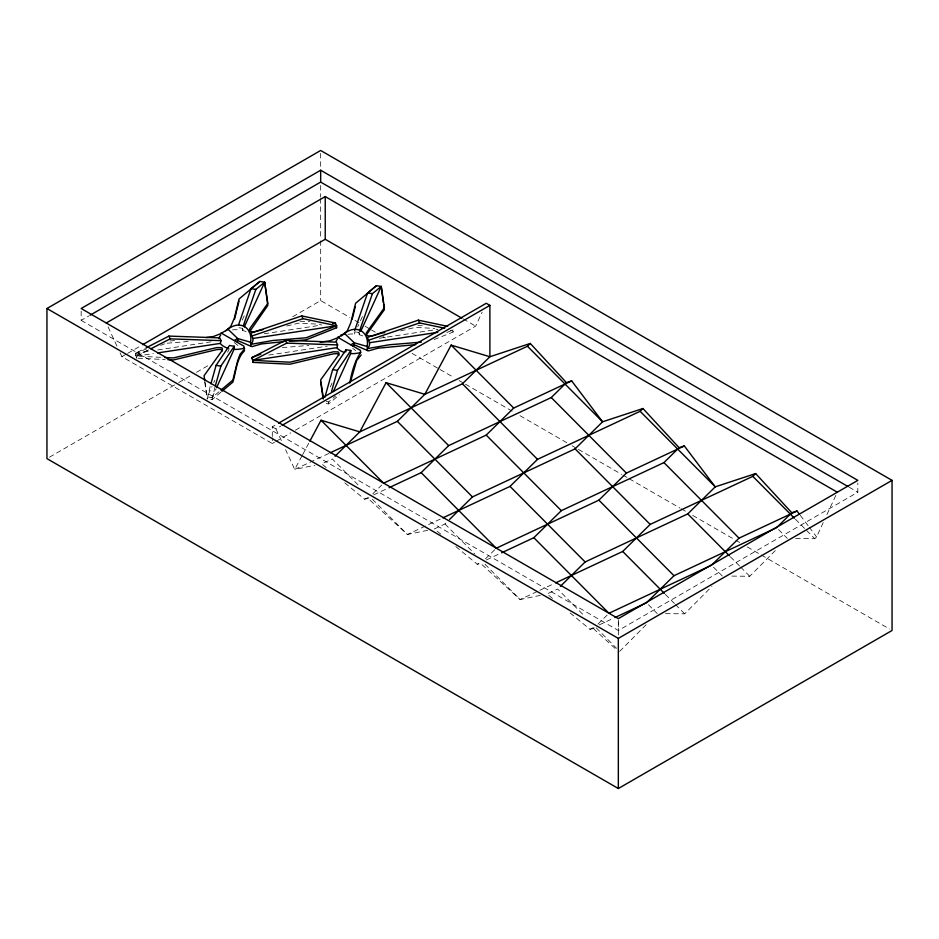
<?xml version="1.0" encoding="UTF-8"?>
<svg xmlns="http://www.w3.org/2000/svg" width="939" height="939" viewBox="0 0 939 939"><rect width="100%" height="100%" fill="white"/><g stroke="black" fill="none" stroke-linecap="round" stroke-linejoin="round"><path stroke-width="0.7" stroke-dasharray="4.7 3.52" d="M120.075 352.806L121.882 356.691L272.298 443.525L272.298 437.95M272.298 436.553L272.298 426.799L277.334 423.888M618.332 634.999L618.332 619.998M220.97 392.138L212.038 399.674L207.237 398.946L210.183 386.399M212.038 399.674L214.984 387.126M218.987 391.786L212.038 397.643L207.237 396.915L211.956 386.575M213.728 382.689L214.902 380.107M227.614 352.219L229.257 348.604M232.485 329.906A17.055 9.848 0 0 1 237.849 329.753L238.952 327.347M242.25 320.117L245.537 312.887M212.038 397.643L216.17 388.593M246.135 331.643A17.055 9.848 0 0 0 242.649 330.493L243.753 328.075M330.293 386.95L332.066 383.065M348.005 334.307A17.055 9.848 0 0 1 354.426 334.014L355.517 331.608M357.724 326.784L358.815 324.378M360.47 320.762L362.665 315.938M362.7 335.904A17.055 9.848 0 0 0 359.226 334.742L360.318 332.336M295.398 430.191L475.65 326.126L482.13 312.159M795.591 538.528L814.794 538.704L816.59 536.908L823.292 522.448M826.942 514.56L836.086 494.841M301.971 455.896L294.729 469.418L285.644 449.816M302.628 454.664L309.201 442.375M619.634 651.384L646.912 623.977M665.481 613.648L684.695 613.824L711.962 586.417M731.915 576.1L749.745 576.264L776.471 549.397M364.567 499.172L368.065 498.445L369.849 496.696L364.567 499.172L343.169 481.519M372.795 493.797L381.633 485.099M440.837 534.209L434.405 528.915L444.969 523.962L448.631 520.359M485.475 558.846L495.287 549.186M589.927 629.271L593.425 628.555L595.197 626.794L589.927 629.271L568.518 611.629M597.955 624.095L607.122 615.08M326.209 401.54L328.615 401.904L335.563 396.047M326.209 403.559L328.615 403.923L339.531 394.72M81.165 311.138L81.165 320.363L88.724 315.997M121.882 356.691L126.507 354.026M127.657 353.357L140.369 346.022M49.485 457.176L177.471 383.276M178.739 382.549L191.415 375.236M196.486 372.302L209.151 364.989M292.792 316.701L320.668 300.609L349.871 317.464M272.298 426.799L275.937 428.9L280.855 426.06M272.298 443.525L274.611 442.199M275.761 441.53L290.785 432.856M81.165 320.363L618.332 630.492L857.835 492.212L857.835 482.998M146.73 348.839L135.322 353.357L136.589 358.146L135.322 353.357L146.519 347.594M160.616 357.313L136.589 356.127L150.792 348.827M328.943 453.396L294.729 469.418L314.988 465.251M373.699 494.888L387.807 488.28M440.297 519.067L407.409 534.479L368.065 498.445M455.838 546.58L477.247 564.222L481.202 562.367M486.379 559.949L501.766 552.731M537.19 591.511L520.089 599.528L480.745 563.494L477.247 564.222M539.819 590.279L554.292 583.506M599.152 624.951L612.31 618.789M135.322 355.376L149.266 349.86M160.686 345.352L164.489 343.85M446.823 332.5L453.161 329.988L453.161 332.019L434.147 339.531M286.688 326.009L298.579 323.169L321.197 324.295M400.624 330.892L415.155 327.429L434.945 328.404M427.656 530.3L407.409 534.479L371.879 498.738M540.336 595.361L520.089 599.528L482.529 561.745M135.322 353.357L150.721 351.01M157.717 349.954L212.05 341.69M264.164 333.779L321.338 325.094M136.589 356.127L153.386 353.569M268.695 355.059L327.23 346.162M379.344 338.24L437.903 329.343M450.368 330.422L453.161 329.988M169.947 340.974L176.943 340.399M167.154 343.228L188.129 341.503M282.334 347.606L308.896 345.423M417.984 325.54L422.221 325.751M299.987 321.208L309.882 321.701M137.939 358.217L165.17 359.567M356.421 332.019L359.015 332.547L359.391 333.662M242.814 329.401L242.45 328.298L237.649 327.57L237.849 329.753M849.091 487.165L857.835 492.212M463.115 318.884L475.65 326.126M354.954 320.399L360.024 323.333M365.107 326.267L370.189 329.202M371.457 329.929L375.26 332.124M382.889 336.526L385.424 337.993M412.092 353.393L438.748 368.781M440.027 369.52L453.995 377.584M459.065 380.518L464.148 383.441M465.415 384.18L513.668 412.033M520.018 415.695L566.992 442.821M572.074 445.755L577.156 448.689M578.424 449.417L621.595 474.348M622.862 475.075L627.945 478.01M629.212 478.749L680 508.069M681.268 508.797L686.35 511.732M692.7 515.405L734.603 539.596M735.871 540.324L739.686 542.519M747.303 546.921L759.991 554.256M761.271 554.984L889.515 629.024M352.759 348.369L355.728 350.658M234.198 342.582L238.166 345.634M552.449 598.378L547.085 593.964L557.649 589.023L584.61 616.148M326.244 467.575L321.737 463.866L332.289 458.913L359.966 486.754M593.425 628.555L616.254 649.471M795.45 519.244L804.617 528.457M806.648 530.512L814.794 538.704M778.572 529.619L787.363 538.458M730.401 556.804L739.568 566.017M740.578 567.05L749.745 576.264M713.511 567.168L722.314 576.018M665.352 594.364L674.507 603.577M675.528 604.599L684.695 613.824M648.462 604.728L657.253 613.578M596.218 627.827L616.583 648.309M444.969 523.962L474.817 553.998M800.274 515.323L808.432 526.122M809.242 527.202L816.59 536.908M275.937 428.9L282.005 441.976M108.067 326.878L117.07 346.327M452.528 330.634L453.161 332.019M205.066 382.326L207.237 396.915M204.714 381.973L207.237 398.946M359.015 332.547L359.226 334.742M354.214 331.819L354.426 334.014M242.45 328.298L242.649 330.493M618.332 619.951L618.332 630.492M328.615 401.904L328.615 403.923M320.668 153.397L320.668 169.431M320.668 185.464L320.668 197.12M320.668 198.575L320.668 239.386M320.668 240.842L320.668 300.609"/><path stroke-width="1.41" d="M142.681 344.683L325.234 239.281L325.234 196.568L837.306 492.212M216.756 387.302L234.057 349.331L234.269 346.233L229.468 345.505L216.076 365.365L210.923 383.769M345.904 351.82L346.045 349.766L350.834 350.493L350.634 353.58L333.322 391.563M234.597 319.037L236.299 312.112M236.64 310.727L239.034 301.043M352.195 319.143L355.271 306.677M349.766 383.042C351.538 372.736 355.153 359.837 360.705 352.442A17.055 9.848 0 0 1 350.634 353.58M351.045 379.896L356.62 360.576L361.175 354.942M215.36 385.812L220.876 366.093L234.269 346.233M324.917 397.232L332.652 369.626L346.045 349.766M331.561 391.387L337.453 370.353L350.834 350.493M157.576 352.935L220.266 343.404L221.052 340.646L219.785 337.876L168.914 336.092L146.519 347.594M260.772 354.097L251.898 357.606L253.154 360.376L336.843 347.665L337.617 344.906L336.362 342.136L285.491 340.352L251.898 357.606L253.154 362.407L289.905 364.226L333.486 353.815L337.394 353.639L339.026 355.106M249.281 332.195L267.826 305.41L264.669 282.17L259.868 281.442L251.03 288.684L238.541 324.976M243.342 325.704L255.831 289.412L264.669 282.17L267.826 303.391L249.797 328.556L249.492 330.798C253.448 333.498 258.741 329.953 262.92 329.659M354.66 330.528L367.607 292.933L376.445 285.702L381.246 286.43L384.403 307.64L366.374 332.805L366.069 335.059C371.762 338.286 378.863 332.723 384.779 332.652M359.461 331.256L372.407 293.672L381.246 286.43L383.347 302.593M244.293 326.878L264.669 282.17M360.869 331.127L381.246 286.43M309.858 441.142L321.044 420.238L359.79 431.87L462.399 383.793L489.9 356.75L530.277 343.451L566.428 382.631L571.663 380.905L602.568 421.799L642.957 408.512L679.097 447.68L684.331 445.955L715.248 486.848L755.637 473.561L791.777 512.729L797.011 511.016L799.453 514.243M530.277 343.451L527.448 346.233L424.839 394.31L386.093 382.678L359.79 431.87L335.047 456.213M278.59 423.16L486.249 303.274L489.888 305.375L489.9 356.75L451.143 345.118L424.839 394.31L397.35 421.353L330.258 452.786M366.374 334.836L384.403 309.67L383.558 304.013M283.778 341.632L261.5 343.932L252.145 346.573L250.924 346.315L250.537 342.207A17.231 14.073 -60 0 0 244.551 326.631A17.231 14.073 -60 0 0 228.06 329.307L221.381 333.157M415.742 344.625L378.065 348.193L368.722 350.834L367.489 350.576L367.114 346.468A17.231 14.073 -60 0 0 361.128 330.88A17.231 14.073 -60 0 0 344.636 333.556L337.958 337.406M389.086 487.681L421.153 472.657L448.654 445.614L551.263 397.549L566.428 382.631M321.044 420.238L383.593 483.174L486.214 435.097L513.703 408.054L571.663 380.905M449.546 519.455L472.458 496.919L575.079 448.854L602.568 421.799L527.448 346.233M442.926 517.835L510.018 486.402L537.519 459.359L640.128 411.294L642.957 408.512M501.766 552.731L533.833 537.718L561.322 510.663L663.943 462.598L679.097 447.68M421.153 472.657L496.273 548.223L598.882 500.158L626.383 473.103L684.331 445.955M560.395 586.312L585.138 561.968L687.747 513.903L715.248 486.848L640.128 411.294M555.606 582.884L622.698 551.463L650.187 524.408L752.808 476.343L755.637 473.561M791.777 512.729L776.612 527.648L674.002 575.713L646.513 602.768L614.939 617.557M797.011 511.016L739.052 538.153L711.562 565.208L608.953 613.273L533.833 537.718M225.771 330.774L230.759 326.455L234.257 318.391L239.034 299.013L259.868 281.442M341.338 335.904L347.336 330.716L350.822 322.652L355.611 303.274L376.445 285.702M220.97 390.119L232.872 380.072L237.661 360.693L240.055 354.285L244.621 348.885L243.8 346.104L221.076 332.981M221.956 391.305L232.872 382.103C236.147 371.504 236.311 358.792 244.598 350.681M46.95 308.508L320.668 150.475L892.05 480.369L892.05 630.492L618.332 788.525L46.95 458.631L46.95 308.508L618.332 638.391L892.05 480.369M320.668 170.229L81.165 308.508L618.332 618.637L857.835 480.369L320.668 170.229L320.668 182.084L847.847 486.449M89.991 315.269L320.668 182.084M106.26 322.993L325.234 196.568M234.198 340.552L237.708 338.533L250.537 342.207M235.959 341.573L237.708 340.552L250.936 346.268M340.775 335.164L343.791 334.225M350.775 344.813L354.285 342.782L367.114 346.468M352.524 345.822L354.285 344.813L367.513 350.529M282.087 425.355L489.888 305.375M150.792 348.827L170.182 338.862L221.052 340.646M253.154 362.407L253.154 360.376L286.747 343.122L337.617 344.906M250.936 344.249A17.055 9.848 0 0 0 252.908 338.451L250.866 333.157L301.736 315.915L335.329 322.969L336.596 325.739L306.161 337.77L272.592 340.528L250.959 344.331M252.122 335.927L303.004 318.685L336.596 325.739L336.596 327.758L306.161 339.789L289.376 341.174M222.461 333.016L213.294 336.538L206.31 337.547M339.038 337.265L329.859 340.798L320.082 342.207M447.703 326.338L418.313 320.164L367.442 337.406L369.485 342.712A17.055 9.848 0 0 1 367.513 348.498M368.698 340.176L419.569 322.946L444.769 328.227M244.105 348.193L244.128 348.181A17.055 9.848 0 0 1 234.057 349.331M360.67 352.454L360.376 350.353L337.641 337.23M332.535 323.392L335.329 322.969L332.5 322.828M252.908 338.451L336.596 325.739M369.485 342.712L437.774 332.336M421.329 342.136L389.169 344.777L367.536 348.58M253.154 360.376L289.905 362.208L333.486 351.796L338.228 351.925L339.026 353.076L338.686 354.789L320.657 379.955L323.415 398.523M164.853 357.524L173.339 357.947L216.921 347.536L221.651 347.665L222.461 348.815L222.109 350.54L204.08 375.694L204.866 380.999M167.893 359.707L173.339 359.977L216.921 349.566L220.818 349.39L222.461 350.846M367.607 292.933L372.407 293.672M251.03 288.684L255.831 289.412M332.652 369.626L337.453 370.353M216.076 365.365L220.876 366.093M325.234 239.281L461.859 318.168M344.636 333.556L354.285 342.782L354.285 344.813M228.06 329.307L237.708 338.533L237.708 340.552M752.808 476.343L794.429 518.222M663.943 462.598L739.052 538.153M687.747 513.903L729.38 555.782M551.263 397.549L626.383 473.103M575.079 448.854L650.187 524.408M451.143 345.118L513.703 408.054M598.882 500.158L674.002 575.713M462.399 383.793L537.519 459.359M622.698 551.463L664.331 593.342M486.214 435.097L561.322 510.663M510.018 486.402L585.138 561.968M386.093 382.678L448.654 445.614M397.35 421.353L472.458 496.919M418.313 320.164L419.569 322.946M335.962 326.373L336.596 327.758M301.736 315.915L303.004 318.685M285.491 340.352L286.747 343.122M168.914 336.092L170.182 338.862M320.657 381.985L323.18 398.958M618.332 638.391L618.332 788.525M344.625 352.524A17.055 9.848 0 0 1 336.843 347.665M336.139 341.092A17.055 9.848 0 0 1 337.277 339.39M228.048 348.275A17.055 9.848 0 0 1 220.266 343.404M218.963 338.697A17.055 9.848 0 0 1 220.712 335.129"/></g></svg>
